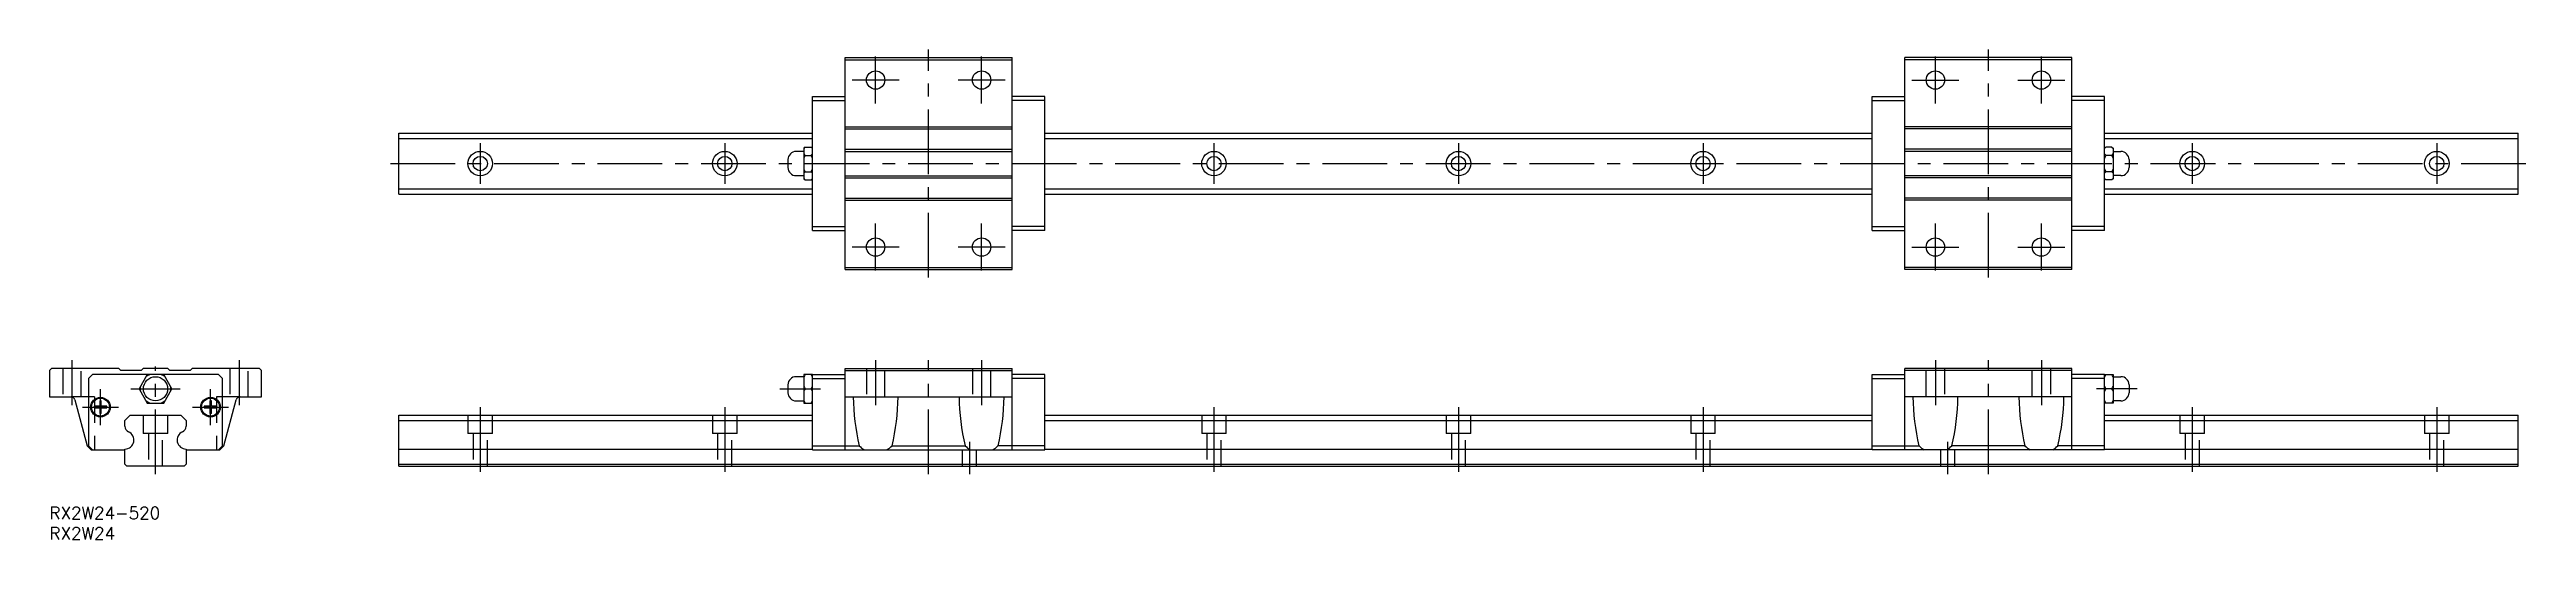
# Model space of a CAD drawing. Extents: x 0 to 608, y -8 to 112.
import ezdxf

# ---------------------------------------------------------------- set-up
doc = ezdxf.new("R2010")
doc.units = 0
doc.header["$LTSCALE"] = 0.5
doc.linetypes.add('CENTER', pattern=[50.8, 31.75, -6.35, 6.35, -6.35])
doc.linetypes.add('DASHED', pattern=[19.05, 12.7, -6.35])
for name, color, linetype in [('MSM_CENTER', 1, 'CENTER'), ('MSM_CONTINUOUS', 7, 'CONTINUOUS'), ('MSM_DASHED', 4, 'DASHED'), ('MSM_PART_NUMBER', 7, 'CONTINUOUS')]:
    doc.layers.add(name, color=color, linetype=linetype)
doc.styles.get("Standard").update_dxf_attribs({"font": 'txt.shx', "height": 2, "bigfont": 'bigfont.shx'})

# ---------------------------------------------------------------- blocks, each defined once
blk = doc.blocks.new('*U51')
at = {"layer": 'MSM_PART_NUMBER'}
blk.add_text('RX2W24-520', height=3, dxfattribs=at).set_placement((0, -3))
blk = doc.blocks.new('*U52')
at = {"layer": 'MSM_PART_NUMBER'}
blk.add_text('RX2W24', height=3, dxfattribs=at).set_placement((0, -8))

msp = doc.modelspace()

# ---------------------------------------------------------------- linework, layer by layer
at = {"layer": 'MSM_CENTER'}
for p, q in [((202.66, 99.02), (202.66, 110.57)), ((215.66, 56.29), (215.66, 112.29)), ((228.66, 99.02), (228.66, 110.57)), ((462.66, 99.02), (462.66, 110.57)), ((475.66, 56.29), (475.66, 112.29)), ((488.66, 99.02), (488.66, 110.57)), ((208.44, 104.79), (196.89, 104.79)), ((234.44, 104.79), (222.89, 104.79)), ((456.89, 104.79), (468.44, 104.79)), ((482.89, 104.79), (494.44, 104.79)), ((105.66, 89.29), (105.66, 79.29)), ((165.66, 89.29), (165.66, 79.29)), ((285.66, 89.29), (285.66, 79.29)), ((345.66, 89.29), (345.66, 79.29)), ((405.66, 89.29), (405.66, 79.29)), ((525.66, 89.29), (525.66, 79.29)), ((585.66, 89.29), (585.66, 79.29)), ((83.66, 84.29), (607.66, 84.29)), ((402.51, 84.29), (408.81, 84.29)), ((202.66, 58.02), (202.66, 69.57)), ((228.66, 58.02), (228.66, 69.57)), ((462.66, 58.02), (462.66, 69.57)), ((488.66, 58.02), (488.66, 69.57)), ((208.44, 63.79), (196.89, 63.79)), ((234.44, 63.79), (222.89, 63.79)), ((456.89, 63.79), (468.44, 63.79)), ((482.89, 63.79), (494.44, 63.79)), ((5.5, 36), (5.5, 25)), ((26, 8), (26, 34.49)), ((46.5, 36), (46.5, 25)), ((202.66, 36), (202.66, 25)), ((215.66, 8), (215.66, 36)), ((228.66, 36), (228.66, 25)), ((462.66, 36), (462.66, 25)), ((475.66, 8), (475.66, 36)), ((488.66, 36), (488.66, 25)), ((8.1, 24.5), (16.9, 24.5)), ((12.5, 20.1), (12.5, 28.9)), ((19.96, 29), (32.04, 29)), ((35.1, 24.5), (43.9, 24.5)), ((39.5, 20.1), (39.5, 28.9)), ((105.66, 24.5), (105.66, 8)), ((165.66, 24.5), (165.66, 8)), ((179.16, 29), (189.16, 29)), ((285.66, 24.5), (285.66, 8)), ((345.66, 24.5), (345.66, 8)), ((405.66, 24.5), (405.66, 8)), ((512.16, 29), (502.16, 29)), ((525.66, 24.5), (525.66, 8)), ((585.66, 24.5), (585.66, 8)), ((225.66, 16), (225.66, 8)), ((465.66, 16), (465.66, 8))]:
    msp.add_line(p, q, dxfattribs=at)
at = {"layer": 'MSM_CONTINUOUS'}
for p, q in [((195.16, 58.29), (195.16, 110.29)), ((195.16, 110.29), (236.16, 110.29)), ((195.16, 109.79), (236.16, 109.79)), ((236.16, 58.29), (236.16, 110.29)), ((455.16, 58.29), (455.16, 110.29)), ((496.16, 110.29), (455.16, 110.29)), ((496.16, 109.79), (455.16, 109.79)), ((496.16, 58.29), (496.16, 110.29)), ((187.16, 100.74), (195.16, 100.74)), ((187.16, 67.84), (187.16, 100.74)), ((187.16, 99.75), (195.16, 99.75)), ((244.16, 100.74), (236.16, 100.74)), ((244.16, 99.75), (236.16, 99.75)), ((244.16, 67.84), (244.16, 100.74)), ((447.16, 100.74), (455.16, 100.74)), ((447.16, 67.84), (447.16, 100.74)), ((447.16, 99.75), (455.16, 99.75)), ((504.16, 100.74), (496.16, 100.74)), ((504.16, 99.75), (496.16, 99.75)), ((504.16, 67.84), (504.16, 100.74)), ((85.66, 91.79), (187.16, 91.79)), ((85.66, 76.79), (85.66, 91.79)), ((195.16, 93.29), (236.16, 93.29)), ((195.16, 92.79), (236.16, 92.79)), ((244.16, 91.79), (447.16, 91.79)), ((496.16, 93.29), (455.16, 93.29)), ((496.16, 92.79), (455.16, 92.79)), ((504.16, 91.79), (605.66, 91.79)), ((605.66, 76.79), (605.66, 91.79)), ((85.66, 90.48), (187.16, 90.48)), ((181.16, 85.26), (181.16, 83.32)), ((185.09, 87.26), (183.16, 87.26)), ((185.38, 88.33), (185.09, 88.03)), ((185.09, 88.03), (185.09, 80.55)), ((185.38, 88.33), (186.85, 88.33)), ((185.38, 86.31), (186.85, 86.31)), ((187.16, 88.01), (186.85, 88.33)), ((195.16, 87.79), (236.16, 87.79)), ((195.16, 87.29), (236.16, 87.29)), ((244.16, 90.48), (447.16, 90.48)), ((496.16, 87.79), (455.16, 87.79)), ((496.16, 87.29), (455.16, 87.29)), ((504.16, 90.48), (605.66, 90.48)), ((504.16, 88.01), (504.47, 88.33)), ((505.94, 88.33), (504.47, 88.33)), ((505.94, 86.31), (504.47, 86.31)), ((505.94, 88.33), (506.23, 88.03)), ((506.23, 88.03), (506.23, 80.55)), ((506.23, 87.26), (508.16, 87.26)), ((510.16, 85.26), (510.16, 83.32)), ((183.16, 81.32), (185.09, 81.32)), ((185.09, 80.55), (185.38, 80.26)), ((185.38, 82.27), (186.85, 82.27)), ((185.38, 80.26), (186.85, 80.26)), ((186.85, 80.26), (187.16, 80.57)), ((195.16, 81.29), (236.16, 81.29)), ((195.16, 80.79), (236.16, 80.79)), ((496.16, 81.29), (455.16, 81.29)), ((496.16, 80.79), (455.16, 80.79)), ((504.47, 80.26), (504.16, 80.57)), ((505.94, 82.27), (504.47, 82.27)), ((505.94, 80.26), (504.47, 80.26)), ((506.23, 80.55), (505.94, 80.26)), ((508.16, 81.32), (506.23, 81.32)), ((85.66, 78.1), (187.16, 78.1)), ((85.66, 76.79), (187.16, 76.79)), ((195.16, 75.79), (236.16, 75.79)), ((195.16, 75.29), (236.16, 75.29)), ((244.16, 78.1), (447.16, 78.1)), ((244.16, 76.79), (447.16, 76.79)), ((496.16, 75.79), (455.16, 75.79)), ((496.16, 75.29), (455.16, 75.29)), ((504.16, 78.1), (605.66, 78.1)), ((504.16, 76.79), (605.66, 76.79)), ((187.16, 68.83), (195.16, 68.83)), ((187.16, 67.84), (195.16, 67.84)), ((244.16, 68.83), (236.16, 68.83)), ((244.16, 67.84), (236.16, 67.84)), ((447.16, 68.83), (455.16, 68.83)), ((447.16, 67.84), (455.16, 67.84)), ((504.16, 68.83), (496.16, 68.83)), ((504.16, 67.84), (496.16, 67.84)), ((195.16, 58.79), (236.16, 58.79)), ((195.16, 58.29), (236.16, 58.29)), ((496.16, 58.79), (455.16, 58.79)), ((496.16, 58.29), (455.16, 58.29)), ((0.5, 34), (0, 33.5)), ((0, 33.5), (0, 27)), ((17, 34), (0.5, 34)), ((10.54, 32.5), (9.55, 31.51)), ((9.55, 31.51), (9.55, 15)), ((23.97, 32.5), (10.54, 32.5)), ((17.5, 33.5), (17, 34)), ((22.5, 33.5), (17.5, 33.5)), ((23.98, 32.5), (21.96, 29)), ((23, 34), (22.5, 33.5)), ((29, 34), (23, 34)), ((28.02, 32.5), (23.98, 32.5)), ((27.33, 32.5), (24.67, 32.5)), ((30.04, 29), (28.02, 32.5)), ((41.46, 32.5), (28.03, 32.5)), ((29.5, 33.5), (29, 34)), ((34.5, 33.5), (29.5, 33.5)), ((35, 34), (34.5, 33.5)), ((51.5, 34), (35, 34)), ((42.45, 31.51), (41.46, 32.5)), ((42.45, 15), (42.45, 31.51)), ((52, 33.5), (51.5, 34)), ((52, 27), (52, 33.5)), ((185.09, 31.97), (183.16, 31.97)), ((185.09, 32.5), (185.09, 25.5)), ((187.16, 32.5), (185.09, 32.5)), ((187.16, 32.5), (195.16, 32.5)), ((187.16, 14), (187.16, 32.5)), ((187.16, 31.51), (195.16, 31.51)), ((195.16, 34), (236.16, 34)), ((195.16, 14), (195.16, 34)), ((195.16, 33.5), (236.16, 33.5)), ((236.16, 14), (236.16, 34)), ((244.16, 32.5), (236.16, 32.5)), ((244.16, 31.51), (236.16, 31.51)), ((244.16, 14), (244.16, 32.5)), ((447.16, 14), (447.16, 32.5)), ((447.16, 32.5), (455.16, 32.5)), ((447.16, 31.51), (455.16, 31.51)), ((455.16, 14), (455.16, 34)), ((496.16, 34), (455.16, 34)), ((496.16, 33.5), (455.16, 33.5)), ((496.16, 14), (496.16, 34)), ((504.16, 32.5), (496.16, 32.5)), ((504.16, 31.51), (496.16, 31.51)), ((504.16, 14), (504.16, 32.5)), ((504.16, 32.5), (506.23, 32.5)), ((506.23, 32.5), (506.23, 25.5)), ((506.23, 31.97), (508.16, 31.97)), ((0, 27), (5.27, 27)), ((6.23, 26.26), (9.25, 15)), ((12.3, 24.7), (10.97, 24.7)), ((12.3, 26.03), (12.3, 24.7)), ((12.7, 24.7), (12.7, 26.03)), ((14.03, 24.7), (12.7, 24.7)), ((21.96, 29), (23.98, 25.5)), ((23.98, 25.5), (28.02, 25.5)), ((28.02, 25.5), (30.04, 29)), ((39.3, 24.7), (37.97, 24.7)), ((39.3, 26.03), (39.3, 24.7)), ((39.7, 24.7), (39.7, 26.03)), ((41.03, 24.7), (39.7, 24.7)), ((42.75, 15), (45.77, 26.26)), ((46.73, 27), (52, 27)), ((181.16, 29.97), (181.16, 28.03)), ((183.16, 26.03), (185.09, 26.03)), ((185.09, 25.5), (187.16, 25.5)), ((185.38, 29), (186.85, 29)), ((195.16, 27), (236.16, 27)), ((496.16, 27), (455.16, 27)), ((506.23, 25.5), (504.16, 25.5)), ((505.94, 29), (504.47, 29)), ((508.16, 26.03), (506.23, 26.03)), ((510.16, 29.97), (510.16, 28.03)), ((10.97, 24.3), (12.3, 24.3)), ((12.3, 24.3), (12.3, 22.97)), ((12.7, 24.3), (14.03, 24.3)), ((12.7, 22.97), (12.7, 24.3)), ((18.5, 21.19), (19.81, 22.5)), ((18.5, 19.79), (18.5, 21.19)), ((19.81, 22.5), (32.19, 22.5)), ((32.19, 22.5), (33.5, 21.19)), ((33.5, 21.19), (33.5, 19.79)), ((37.97, 24.3), (39.3, 24.3)), ((39.3, 24.3), (39.3, 22.97)), ((39.7, 24.3), (41.03, 24.3)), ((39.7, 22.97), (39.7, 24.3)), ((85.66, 10), (85.66, 22.5)), ((85.66, 22.5), (187.16, 22.5)), ((85.66, 21.19), (187.16, 21.19)), ((244.16, 22.5), (447.16, 22.5)), ((244.16, 21.19), (447.16, 21.19)), ((504.16, 22.5), (605.66, 22.5)), ((504.16, 21.19), (605.66, 21.19)), ((605.66, 10), (605.66, 22.5)), ((9.25, 15), (10.25, 14)), ((9.55, 15), (10.55, 14)), ((10.25, 14), (18.5, 14)), ((18.5, 10.5), (18.5, 14.21)), ((33.5, 14.21), (33.5, 10.5)), ((33.5, 14), (41.75, 14)), ((41.45, 14), (42.45, 15)), ((41.75, 14), (42.75, 15)), ((85.66, 14.21), (187.16, 14.21)), ((187.16, 15), (198.64, 15)), ((187.16, 14), (244.16, 14)), ((206.68, 15), (224.64, 15)), ((244.16, 15), (232.68, 15)), ((244.16, 14.21), (447.16, 14.21)), ((447.16, 15), (458.64, 15)), ((504.16, 14), (447.16, 14)), ((484.64, 15), (466.68, 15)), ((504.16, 15), (492.68, 15)), ((504.16, 14.21), (605.66, 14.21)), ((19, 10), (18.5, 10.5)), ((33, 10), (19, 10)), ((33.5, 10.5), (33, 10)), ((85.66, 10.5), (605.66, 10.5)), ((85.66, 10), (605.66, 10))]:
    msp.add_line(p, q, dxfattribs=at)
for centre, radius in [((202.66, 104.79), 2.25), ((228.66, 104.79), 2.25), ((462.66, 104.79), 2.25), ((488.66, 104.79), 2.25), ((105.66, 84.29), 3), ((105.66, 84.29), 1.75), ((165.66, 84.29), 3), ((165.66, 84.29), 1.75), ((285.66, 84.29), 3), ((285.66, 84.29), 1.75), ((345.66, 84.29), 3), ((345.66, 84.29), 1.75), ((405.66, 84.29), 3), ((405.66, 84.29), 1.75), ((525.66, 84.29), 3), ((525.66, 84.29), 1.75), ((585.66, 84.29), 3), ((585.66, 84.29), 1.75), ((202.66, 63.79), 2.25), ((228.66, 63.79), 2.25), ((462.66, 63.79), 2.25), ((488.66, 63.79), 2.25), ((26, 29), 2.97), ((12.5, 24.5), 2.4), ((12.5, 24.5), 2.2), ((39.5, 24.5), 2.4), ((39.5, 24.5), 2.2)]:
    msp.add_circle(centre, radius, dxfattribs=at)
for centre, radius, start, end in [((183.16, 85.26), 2, 90, 180), ((187.19, 86.48), 2.58, 134.22409, 144.2304), ((187.31, 88.27), 2.75, 216.07527, 225.47023), ((190.89, 83.53), 6.17, 153.22199, 160.12915), ((184.97, 86.42), 2.68, 35.15784, 45.5611), ((185.08, 88.13), 2.53, 314.14795, 325.13311), ((181.25, 83.49), 6.27, 19.34763, 26.69594), ((506.35, 86.42), 2.68, 134.4389, 144.84216), ((506.24, 88.13), 2.53, 214.86689, 225.85205), ((510.08, 83.49), 6.27, 153.30406, 160.65237), ((504.13, 86.48), 2.58, 35.7696, 45.77591), ((504.01, 88.27), 2.75, 314.52977, 323.92473), ((500.43, 83.53), 6.17, 19.87085, 26.77801), ((508.16, 85.26), 2, 0, 90), ((183.16, 83.32), 2, 180, 270), ((190.89, 85.05), 6.17, 199.87085, 206.77801), ((187.31, 80.31), 2.75, 134.52977, 143.92473), ((187.19, 82.11), 2.58, 215.7696, 225.77591), ((181.25, 85.09), 6.27, 333.30406, 340.65237), ((185.08, 80.46), 2.53, 34.86689, 45.85205), ((184.97, 82.17), 2.68, 314.4389, 324.84216), ((510.08, 85.09), 6.27, 199.34763, 206.69594), ((506.24, 80.46), 2.53, 134.14795, 145.13311), ((506.35, 82.17), 2.68, 215.15784, 225.5611), ((500.43, 85.05), 6.17, 333.22199, 340.12915), ((504.01, 80.31), 2.75, 36.07527, 45.47023), ((504.13, 82.11), 2.58, 314.22409, 324.2304), ((508.16, 83.32), 2, 270, 0), ((26, 29), 3.74, 110.91207, 129.08793), ((26, 29), 3.74, 50.91207, 69.08793), ((183.16, 29.97), 2, 90, 180), ((189.52, 30.07), 4.8, 149.58637, 157.47837), ((182.61, 30.02), 4.91, 21.9678, 30.30286), ((508.71, 30.02), 4.91, 149.69714, 158.0322), ((501.8, 30.07), 4.8, 22.52163, 30.41363), ((508.16, 29.97), 2, 0, 90), ((5.27, 26), 1, 15, 90), ((12.5, 24.5), 1.54, 172.53791, 187.46209), ((12.5, 24.5), 1.54, 82.53791, 97.46209), ((12.5, 24.5), 1.54, 352.53791, 7.46209), ((26, 29), 3.74, 170.91207, 189.08793), ((26, 29), 3.74, 230.91207, 249.08793), ((26, 29), 3.74, 290.91207, 309.08793), ((26, 29), 3.74, 350.91207, 9.08793), ((39.5, 24.5), 1.54, 172.53791, 187.46209), ((39.5, 24.5), 1.54, 82.53791, 97.46209), ((39.5, 24.5), 1.54, 352.53791, 7.46209), ((46.73, 26), 1, 90, 165), ((183.16, 28.03), 2, 180, 270), ((189.7, 31.52), 5, 202.67893, 210.25633), ((189.7, 26.48), 5, 149.74367, 157.32107), ((189.52, 27.93), 4.8, 202.52163, 210.41363), ((182.76, 31.4), 4.74, 329.54893, 338.18041), ((182.76, 26.6), 4.74, 21.81959, 30.45107), ((182.61, 27.98), 4.91, 329.69714, 338.0322), ((252.38, 27.7), 55.23, 180.73698, 193.29671), ((152.94, 27.7), 55.23, 346.70329, 359.26302), ((278.38, 27.7), 55.23, 180.73698, 193.29671), ((178.94, 27.7), 55.23, 346.70329, 359.26302), ((512.38, 27.7), 55.23, 180.73698, 193.29671), ((412.94, 27.7), 55.23, 346.70329, 359.26302), ((538.38, 27.7), 55.23, 180.73698, 193.29671), ((438.94, 27.7), 55.23, 346.70329, 359.26302), ((508.56, 31.4), 4.74, 201.81959, 210.45107), ((508.56, 26.6), 4.74, 149.54893, 158.18041), ((508.71, 27.98), 4.91, 201.9678, 210.30286), ((501.62, 31.52), 5, 329.74367, 337.32107), ((501.62, 26.48), 5, 22.67893, 30.25633), ((501.8, 27.93), 4.8, 329.58637, 337.47837), ((508.16, 28.03), 2, 270, 0), ((12.5, 24.5), 1.54, 262.53791, 277.46209), ((20, 19.79), 1.5, 180, 246.08347), ((18.5, 16.41), 2.2, 270, 66.08346), ((33.5, 16.41), 2.2, 113.91653, 270), ((32, 19.79), 1.5, 293.91653, 0), ((39.5, 24.5), 1.54, 262.53791, 277.46209), ((202.66, 18.75), 5.5, 222.98589, 239.66585), ((202.66, 18.75), 5.5, 300.33415, 317.01411), ((228.66, 18.75), 5.5, 222.98589, 239.66585), ((228.66, 18.75), 5.5, 300.33415, 317.01411), ((462.66, 18.75), 5.5, 222.98589, 239.66585), ((462.66, 18.75), 5.5, 300.33415, 317.01411), ((488.66, 18.75), 5.5, 222.98589, 239.66585), ((488.66, 18.75), 5.5, 300.33415, 317.01411)]:
    msp.add_arc(centre, radius, start, end, dxfattribs=at)
at = {"layer": 'MSM_DASHED'}
for p, q in [((3.25, 34), (3.25, 27)), ((7.75, 27), (7.75, 34)), ((44.25, 34), (44.25, 27)), ((48.75, 27), (48.75, 34)), ((200.41, 34), (200.41, 27)), ((204.91, 27), (204.91, 34)), ((226.41, 34), (226.41, 27)), ((230.91, 27), (230.91, 34)), ((460.41, 27), (460.41, 34)), ((464.91, 34), (464.91, 27)), ((486.41, 27), (486.41, 34)), ((490.91, 34), (490.91, 27)), ((11, 27), (5.27, 27)), ((11, 27), (11, 14)), ((46.73, 27), (41, 27)), ((41, 27), (41, 14)), ((23, 22.5), (23, 18)), ((29, 18), (29, 22.5)), ((102.66, 22.5), (102.66, 18)), ((108.66, 18), (108.66, 22.5)), ((162.66, 22.5), (162.66, 18)), ((168.66, 18), (168.66, 22.5)), ((282.66, 22.5), (282.66, 18)), ((288.66, 18), (288.66, 22.5)), ((342.66, 22.5), (342.66, 18)), ((348.66, 18), (348.66, 22.5)), ((402.66, 22.5), (402.66, 18)), ((408.66, 18), (408.66, 22.5)), ((522.66, 22.5), (522.66, 18)), ((528.66, 18), (528.66, 22.5)), ((582.66, 22.5), (582.66, 18)), ((588.66, 18), (588.66, 22.5)), ((29, 18), (23, 18)), ((24.25, 18), (24.25, 10)), ((27.75, 10), (27.75, 18)), ((108.66, 18), (102.66, 18)), ((103.91, 18), (103.91, 10)), ((107.41, 10), (107.41, 18)), ((168.66, 18), (162.66, 18)), ((163.91, 18), (163.91, 10)), ((167.41, 10), (167.41, 18)), ((223.91, 14), (223.91, 10)), ((227.41, 10), (227.41, 14)), ((288.66, 18), (282.66, 18)), ((283.91, 18), (283.91, 10)), ((287.41, 10), (287.41, 18)), ((348.66, 18), (342.66, 18)), ((343.91, 18), (343.91, 10)), ((347.41, 10), (347.41, 18)), ((408.66, 18), (402.66, 18)), ((403.91, 18), (403.91, 10)), ((407.41, 10), (407.41, 18)), ((463.91, 14), (463.91, 10)), ((467.41, 10), (467.41, 14)), ((528.66, 18), (522.66, 18)), ((523.91, 18), (523.91, 10)), ((527.41, 10), (527.41, 18)), ((588.66, 18), (582.66, 18)), ((583.91, 18), (583.91, 10)), ((587.41, 10), (587.41, 18))]:
    msp.add_line(p, q, dxfattribs=at)

# ---------------------------------------------------------------- block references
at = {"layer": 'MSM_CONTINUOUS'}
for name in ['*U51', '*U52']:
    msp.add_blockref(name, (0, 0), dxfattribs=at)

doc.saveas('drawing.dxf')
